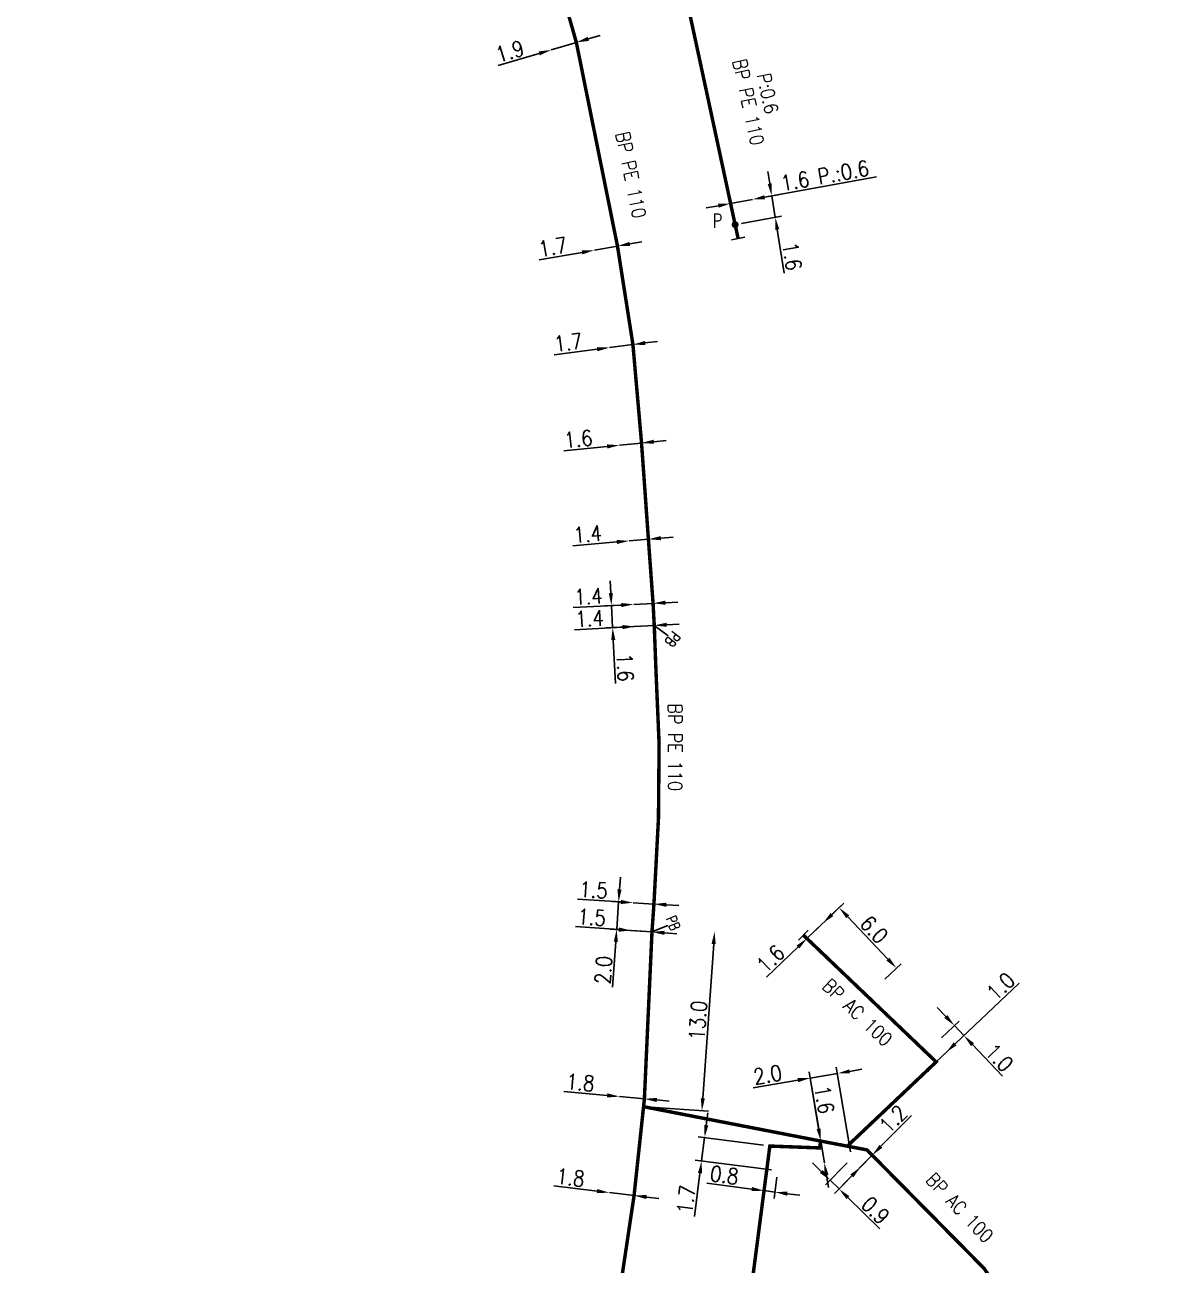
# Model space of a CAD drawing. Header units: millimetres. Extents: x 185000 to 186000, y 127990 to 129010.
# Drawn here: x 185101.8 to 185184.4, y 128510.6 to 128600.3 of the extents above; entities that cross this region are included whole.
import ezdxf
from ezdxf.enums import TextEntityAlignment as Align

# ---------------------------------------------------------------- set-up
doc = ezdxf.new("R2010")
doc.units = ezdxf.units.MM
doc.header["$PDMODE"] = 34
doc.linetypes.add('L_25_AP', pattern=[2000, 1000, 1000])
doc.linetypes.add('L_25_PE', pattern=[2000, 1000, 1000])
doc.layers.get('0').update_dxf_attribs({"linetype": 'CONTINUOUS'})
doc.layers.get('DEFPOINTS').update_dxf_attribs({"linetype": 'CONTINUOUS'})
for name, color, linetype in [('L_150', 1, 'CONTINUOUS'), ('L_300', 7, 'CONTINUOUS'), ('L_340', 7, 'CONTINUOUS')]:
    doc.layers.add(name, color=color, linetype=linetype)
doc.styles.add('G_ROMANS', font='ROMANS.SHX', dxfattribs={"width": 0.75})
doc.styles.get("Standard").update_dxf_attribs({"font": 'romans.shx', "width": 0.85})
doc.dimstyles.get("Standard").update_dxf_attribs({"dimtxt": 1.5, "dimasz": 1.2, "dimexe": 0.625, "dimexo": 0.625, "dimgap": 0.25, "dimtad": 1, "dimdec": 1, "dimzin": 0, "dimdsep": 46, "dimtxsty": 'Standard', "dimcen": -0.5, "dimadec": 0, "dimazin": 0, "dimtfac": 1, "dimtdec": 1, "dimtmove": 0, "dimatfit": 3, "dimfxl": 0, "dimtolj": 1, "dimtzin": 0, "dimarcsym": 0})

# ---------------------------------------------------------------- blocks, each defined once
blk = doc.blocks.new('*D419')
at = {"layer": 'DEFPOINTS', "color": 0, "linetype": 'Continuous', "transparency": 16777216}
for p in [(185144.83, 128522.803), (185144.83, 128522.803), (185146.622, 128522.638)]:
    blk.add_point(p, dxfattribs=at)
at = {"layer": 'L_150', "color": 0, "linetype": 'Continuous', "lineweight": -2, "transparency": 16777216}
for p, q in [((185143.934, 128522.885), (185140.805, 128523.173)), ((185146.622, 128522.638), (185144.83, 128522.803)), ((185147.519, 128522.555), (185148.415, 128522.473))]:
    blk.add_line(p, q, dxfattribs=at)
at = {"layer": 'L_150', "color": 0, "linetype": 'Continuous', "transparency": 16777216}
for points in [[(185143.947, 128523.034), (185143.92, 128522.736), (185144.83, 128522.803)], [(185147.532, 128522.705), (185147.505, 128522.406), (185146.622, 128522.638)]]:
    blk.add_solid(points, dxfattribs=at)
at = {"layer": 'L_150', "color": 0, "linetype": 'Continuous', "transparency": 16777216, "insert": (185141.99, 128523.817), "char_height": 1.125, "attachment_point": 5, "rotation": 354.74447}
blk.add_mtext('\\A1;1.8', dxfattribs=at)
blk = doc.blocks.new('*D420')
at = {"layer": 'DEFPOINTS', "color": 0, "linetype": 'Continuous', "transparency": 16777216}
for p in [(185144.088, 128515.855), (185144.088, 128515.855), (185145.875, 128515.642)]:
    blk.add_point(p, dxfattribs=at)
at = {"layer": 'L_150', "color": 0, "linetype": 'Continuous', "lineweight": -2, "transparency": 16777216}
for p, q in [((185143.194, 128515.962), (185140.074, 128516.334)), ((185145.875, 128515.642), (185144.088, 128515.855)), ((185146.769, 128515.535), (185147.663, 128515.429))]:
    blk.add_line(p, q, dxfattribs=at)
at = {"layer": 'L_150', "color": 0, "linetype": 'Continuous', "transparency": 16777216}
for points in [[(185143.212, 128516.111), (185143.177, 128515.813), (185144.088, 128515.855)], [(185146.787, 128515.684), (185146.751, 128515.386), (185145.875, 128515.642)]]:
    blk.add_solid(points, dxfattribs=at)
at = {"layer": 'L_150', "color": 0, "linetype": 'Continuous', "transparency": 16777216, "insert": (185141.276, 128516.946), "char_height": 1.125, "attachment_point": 5, "rotation": 353.19843}
blk.add_mtext('\\A1;1.8', dxfattribs=at)
blk = doc.blocks.new('*D505')
at = {"layer": 'DEFPOINTS', "color": 0, "linetype": 'Continuous', "transparency": 16777216}
for p in [(185151.697, 128534.737), (185151.697, 128534.737), (185146.562, 128522.071)]:
    blk.add_point(p, dxfattribs=at)
at = {"layer": 'L_150', "color": 0, "linetype": 'Continuous', "lineweight": -2, "transparency": 16777216}
for p, q in [((185150.848, 128522.672), (185151.634, 128533.839)), ((185147.029, 128522.038), (185151.253, 128521.741))]:
    blk.add_line(p, q, dxfattribs=at)
at = {"layer": 'L_150', "color": 0, "linetype": 'Continuous', "transparency": 16777216}
for points in [[(185151.484, 128533.849), (185151.783, 128533.828), (185151.697, 128534.737)], [(185150.699, 128522.682), (185150.998, 128522.661), (185150.785, 128521.774)]]:
    blk.add_solid(points, dxfattribs=at)
at = {"layer": 'L_150', "color": 0, "linetype": 'Continuous', "transparency": 16777216, "insert": (185150.493, 128528.309), "char_height": 1.125, "attachment_point": 5, "rotation": 85.97792}
blk.add_mtext('\\A1;13.0', dxfattribs=at)
blk = doc.blocks.new('*D511')
at = {"layer": 'DEFPOINTS', "color": 0, "linetype": 'Continuous', "transparency": 16777216}
for p in [(185160.711, 128536.465), (185158.38, 128534.237), (185163.687, 128530.967)]:
    blk.add_point(p, dxfattribs=at)
at = {"layer": 'L_340', "color": 0, "linetype": 'Continuous', "lineweight": -2, "transparency": 16777216}
for p, q in [((185158.719, 128534.561), (185161.05, 128536.789)), ((185164.242, 128532.743), (185161.33, 128535.812)), ((185164.026, 128531.291), (185165.2, 128532.414))]:
    blk.add_line(p, q, dxfattribs=at)
at = {"layer": 'L_340', "color": 0, "linetype": 'Continuous', "transparency": 16777216}
for points in [[(185161.439, 128535.916), (185161.221, 128535.709), (185160.711, 128536.465)], [(185164.351, 128532.846), (185164.133, 128532.64), (185164.861, 128532.09)]]:
    blk.add_solid(points, dxfattribs=at)
at = {"layer": 'L_340', "color": 0, "linetype": 'Continuous', "transparency": 16777216, "insert": (185163.244, 128534.884), "char_height": 1.125, "attachment_point": 5, "rotation": 313.48786}
blk.add_mtext('\\A1;6.0', dxfattribs=at)
blk = doc.blocks.new('*D512')
at = {"layer": 'DEFPOINTS', "color": 0, "linetype": 'Continuous', "transparency": 16777216}
for p in [(185169.05, 128527.938), (185167.772, 128526.727), (185167.729, 128525.308)]:
    blk.add_point(p, dxfattribs=at)
at = {"layer": 'L_150', "color": 0, "linetype": 'Continuous', "lineweight": -2, "transparency": 16777216}
for p, q in [((185168.431, 128528.591), (185167.812, 128529.245)), ((185168.113, 128527.049), (185169.39, 128528.261)), ((185168.069, 128525.63), (185170.078, 128527.535)), ((185169.05, 128527.938), (185169.738, 128527.213)), ((185170.358, 128526.56), (185172.519, 128524.28))]:
    blk.add_line(p, q, dxfattribs=at)
at = {"layer": 'L_150', "color": 0, "linetype": 'Continuous', "transparency": 16777216}
for points in [[(185168.54, 128528.695), (185168.322, 128528.488), (185169.05, 128527.938)], [(185170.466, 128526.663), (185170.249, 128526.456), (185169.738, 128527.213)]]:
    blk.add_solid(points, dxfattribs=at)
at = {"layer": 'L_150', "color": 0, "linetype": 'Continuous', "transparency": 16777216, "insert": (185172.292, 128525.609), "char_height": 1.125, "attachment_point": 5, "rotation": 313.47715}
blk.add_mtext('\\A1;1.0', dxfattribs=at)
blk = doc.blocks.new('*D513')
at = {"layer": 'DEFPOINTS', "color": 0, "linetype": 'Continuous', "transparency": 16777216}
for p in [(185160.584, 128524.473), (185159.38, 128519.59), (185161.62, 128518.336)]:
    blk.add_point(p, dxfattribs=at)
at = {"layer": 'L_150', "color": 0, "linetype": 'Continuous', "lineweight": -2, "transparency": 16777216}
for p, q in [((185159.302, 128520.052), (185158.534, 128524.602)), ((185161.542, 128518.798), (185160.506, 128524.935)), ((185161.471, 128524.623), (185162.359, 128524.772)), ((185157.724, 128523.99), (185154.491, 128523.444)), ((185160.584, 128524.473), (185158.612, 128524.14))]:
    blk.add_line(p, q, dxfattribs=at)
at = {"layer": 'L_150', "color": 0, "linetype": 'Continuous', "transparency": 16777216}
for points in [[(185161.446, 128524.77), (185161.496, 128524.475), (185160.584, 128524.473)], [(185157.699, 128524.138), (185157.749, 128523.842), (185158.612, 128524.14)]]:
    blk.add_solid(points, dxfattribs=at)
at = {"layer": 'L_150', "color": 0, "linetype": 'Continuous', "transparency": 16777216, "insert": (185155.539, 128524.382), "char_height": 1.125, "attachment_point": 5, "rotation": 9.5815}
blk.add_mtext('\\A1;2.0', dxfattribs=at)
blk = doc.blocks.new('*D514')
at = {"layer": 'DEFPOINTS', "color": 0, "linetype": 'Continuous', "transparency": 16777216}
for p in [(185159.383, 128519.581), (185159.383, 128519.581), (185159.649, 128518.003)]:
    blk.add_point(p, dxfattribs=at)
at = {"layer": 'L_150', "color": 0, "linetype": 'Continuous', "lineweight": -2, "transparency": 16777216}
for p, q in [((185159.233, 128520.468), (185158.71, 128523.566)), ((185159.649, 128518.003), (185159.383, 128519.581)), ((185159.799, 128517.116), (185159.949, 128516.228))]:
    blk.add_line(p, q, dxfattribs=at)
at = {"layer": 'L_150', "color": 0, "linetype": 'Continuous', "transparency": 16777216}
for points in [[(185159.381, 128520.493), (185159.085, 128520.443), (185159.383, 128519.581)], [(185159.947, 128517.141), (185159.651, 128517.091), (185159.649, 128518.003)]]:
    blk.add_solid(points, dxfattribs=at)
at = {"layer": 'L_150', "color": 0, "linetype": 'Continuous', "transparency": 16777216, "insert": (185159.636, 128522.586), "char_height": 1.125, "attachment_point": 5, "rotation": 279.5815}
blk.add_mtext('\\A1;1.6', dxfattribs=at)
blk = doc.blocks.new('*D515')
at = {"layer": 'DEFPOINTS', "color": 0, "linetype": 'Continuous', "transparency": 16777216}
for p in [(185161.62, 128518.336), (185163.103, 128518.56), (185160.062, 128516.752)]:
    blk.add_point(p, dxfattribs=at)
at = {"layer": 'L_150', "color": 0, "linetype": 'Continuous', "lineweight": -2, "transparency": 16777216}
for p, q in [((185162.774, 128518.226), (185160.375, 128515.787)), ((185159.42, 128517.383), (185158.779, 128518.014)), ((185161.291, 128518.002), (185159.733, 128516.418)), ((185160.062, 128516.752), (185160.704, 128516.121)), ((185161.345, 128515.49), (185163.65, 128513.223))]:
    blk.add_line(p, q, dxfattribs=at)
at = {"layer": 'L_150', "color": 0, "linetype": 'Continuous', "transparency": 16777216}
for points in [[(185159.525, 128517.49), (185159.315, 128517.276), (185160.062, 128516.752)], [(185161.45, 128515.597), (185161.24, 128515.383), (185160.704, 128516.121)]]:
    blk.add_solid(points, dxfattribs=at)
at = {"layer": 'L_150', "color": 0, "linetype": 'Continuous', "transparency": 16777216, "insert": (185163.344, 128514.575), "char_height": 1.125, "attachment_point": 5, "rotation": 315.47465}
blk.add_mtext('\\A1;0.9', dxfattribs=at)
blk = doc.blocks.new('*D516')
at = {"layer": 'DEFPOINTS', "color": 0, "linetype": 'Continuous', "transparency": 16777216}
for p in [(185163.103, 128518.56), (185162.261, 128517.705), (185162.261, 128517.705)]:
    blk.add_point(p, dxfattribs=at)
at = {"layer": 'L_150', "color": 0, "linetype": 'Continuous', "lineweight": -2, "transparency": 16777216}
for p, q in [((185163.734, 128519.202), (185165.937, 128521.442)), ((185162.261, 128517.705), (185163.103, 128518.56)), ((185161.63, 128517.063), (185160.999, 128516.421))]:
    blk.add_line(p, q, dxfattribs=at)
at = {"layer": 'L_150', "color": 0, "linetype": 'Continuous', "transparency": 16777216}
for points in [[(185163.627, 128519.307), (185163.841, 128519.097), (185163.103, 128518.56)], [(185161.523, 128517.168), (185161.737, 128516.958), (185162.261, 128517.705)]]:
    blk.add_solid(points, dxfattribs=at)
at = {"layer": 'L_150', "color": 0, "linetype": 'Continuous', "transparency": 16777216, "insert": (185164.617, 128521.169), "char_height": 1.125, "attachment_point": 5, "rotation": 45.47465}
blk.add_mtext('\\A1;1.2', dxfattribs=at)
blk = doc.blocks.new('*D517')
at = {"layer": 'DEFPOINTS', "color": 0, "linetype": 'Continuous', "transparency": 16777216}
for p in [(185155.698, 128519.222), (185156.271, 128517.433), (185155.278, 128515.995)]:
    blk.add_point(p, dxfattribs=at)
at = {"layer": 'L_150', "color": 0, "linetype": 'Continuous', "lineweight": -2, "transparency": 16777216}
for p, q in [((185155.637, 128518.757), (185155.217, 128515.53)), ((185154.385, 128516.111), (185151.134, 128516.534)), ((185156.211, 128516.968), (185156.01, 128515.427)), ((185156.071, 128515.892), (185155.278, 128515.995)), ((185156.963, 128515.775), (185157.856, 128515.659))]:
    blk.add_line(p, q, dxfattribs=at)
at = {"layer": 'L_150', "color": 0, "linetype": 'Continuous', "transparency": 16777216}
for points in [[(185154.404, 128516.26), (185154.366, 128515.962), (185155.278, 128515.995)], [(185156.983, 128515.924), (185156.944, 128515.627), (185156.071, 128515.892)]]:
    blk.add_solid(points, dxfattribs=at)
at = {"layer": 'L_150', "color": 0, "linetype": 'Continuous', "transparency": 16777216, "insert": (185152.41, 128517.124), "char_height": 1.125, "attachment_point": 5, "rotation": 352.58489}
blk.add_mtext('\\A1;0.8', dxfattribs=at)
blk = doc.blocks.new('*D522')
at = {"layer": 'DEFPOINTS', "color": 0, "linetype": 'Continuous', "transparency": 16777216}
for p in [(185150.98, 128519.836), (185155.698, 128519.222), (185156.271, 128517.433)]:
    blk.add_point(p, dxfattribs=at)
at = {"layer": 'L_150', "color": 0, "linetype": 'Continuous', "lineweight": -2, "transparency": 16777216}
for p, q in [((185151.096, 128520.728), (185151.212, 128521.621)), ((185155.233, 128519.282), (185150.515, 128519.896)), ((185150.98, 128519.836), (185150.761, 128518.15)), ((185155.807, 128517.493), (185150.296, 128518.211)), ((185150.645, 128517.258), (185150.238, 128514.135))]:
    blk.add_line(p, q, dxfattribs=at)
at = {"layer": 'L_150', "color": 0, "linetype": 'Continuous', "transparency": 16777216}
for points in [[(185150.948, 128520.748), (185151.245, 128520.709), (185150.98, 128519.836)], [(185150.496, 128517.277), (185150.793, 128517.238), (185150.761, 128518.15)]]:
    blk.add_solid(points, dxfattribs=at)
at = {"layer": 'L_150', "color": 0, "linetype": 'Continuous', "transparency": 16777216, "insert": (185149.639, 128515.343), "char_height": 1.125, "attachment_point": 5, "rotation": 82.58489}
blk.add_mtext('\\A1;1.7', dxfattribs=at)
blk = doc.blocks.new('L_340_07')
at = {"color": 0, "linetype": 'Continuous', "const_width": 0.25, "flags": 128}
blk.add_lwpolyline([(0, 0), (0.35, 0)], dxfattribs=at)
at = {"color": 0, "linetype": 'Continuous', "flags": 128}
blk.add_lwpolyline([(0.35, -0.5), (0.35, 0.5)], dxfattribs=at)
at = {"color": 0, "linetype": 'Continuous', "width": 0.75, "flags": 3}
for tag, p in [('DEF_LEG', (0.723, -3.465)), ('DEF_COUP', (0.723, -5.965)), ('DEF_TYPE', (0.723, -8.465))]:
    blk.add_attdef(tag, text='', height=1.2, dxfattribs=at).set_placement(p, align=Align.MIDDLE)
blk = doc.blocks.new('*D108')
at = {"layer": 'DEFPOINTS', "color": 0, "linetype": 'Continuous', "transparency": 16777216}
for p in [(185152.858, 128587.407), (185154.432, 128587.695), (185154.432, 128587.695)]:
    blk.add_point(p, dxfattribs=at)
at = {"layer": 'L_150', "color": 0, "linetype": 'Continuous', "lineweight": -2, "transparency": 16777216}
for p, q in [((185155.317, 128587.857), (185163.425, 128589.339)), ((185152.858, 128587.407), (185154.432, 128587.695)), ((185151.973, 128587.245), (185151.087, 128587.083))]:
    blk.add_line(p, q, dxfattribs=at)
at = {"layer": 'L_150', "color": 0, "linetype": 'Continuous', "transparency": 16777216}
for points in [[(185151.946, 128587.393), (185152, 128587.098), (185152.858, 128587.407)], [(185155.29, 128588.004), (185155.344, 128587.709), (185154.432, 128587.695)]]:
    blk.add_solid(points, dxfattribs=at)
at = {"layer": 'L_150', "color": 0, "linetype": 'Continuous', "transparency": 16777216, "insert": (185159.679, 128589.416), "char_height": 1.125, "attachment_point": 5, "rotation": 10.3599}
blk.add_mtext('\\A1;1.6 P.:0.6', dxfattribs=at)
blk = doc.blocks.new('*D109')
at = {"layer": 'DEFPOINTS', "color": 0, "linetype": 'Continuous', "transparency": 16777216}
for p in [(185154.432, 128587.695), (185155.837, 128587.952), (185153.188, 128585.873)]:
    blk.add_point(p, dxfattribs=at)
at = {"layer": 'L_300', "color": 0, "linetype": 'Continuous', "lineweight": -2, "transparency": 16777216}
for p, q in [((185155.693, 128588.84), (185155.549, 128589.729)), ((185154.893, 128587.779), (185156.298, 128588.036)), ((185155.837, 128587.952), (185156.088, 128586.403)), ((185153.65, 128585.957), (185156.549, 128586.487)), ((185156.232, 128585.514), (185156.744, 128582.354))]:
    blk.add_line(p, q, dxfattribs=at)
at = {"layer": 'L_300', "color": 0, "linetype": 'Continuous', "transparency": 16777216}
for points in [[(185155.841, 128588.864), (185155.545, 128588.816), (185155.837, 128587.952)], [(185156.38, 128585.538), (185156.084, 128585.49), (185156.088, 128586.403)]]:
    blk.add_solid(points, dxfattribs=at)
at = {"layer": 'L_300', "color": 0, "linetype": 'Continuous', "transparency": 16777216, "insert": (185157.305, 128583.58), "char_height": 1.125, "attachment_point": 5, "rotation": 279.19989}
blk.add_mtext('\\A1;1.6', dxfattribs=at)
blk = doc.blocks.new('*D138')
at = {"layer": 'DEFPOINTS', "color": 0, "linetype": 'Continuous', "transparency": 16777216}
for p in [(185145.816, 128536.823), (185145.816, 128536.823), (185147.313, 128536.73)]:
    blk.add_point(p, dxfattribs=at)
at = {"layer": 'L_150', "color": 0, "linetype": 'Continuous', "lineweight": -2, "transparency": 16777216}
for p, q in [((185144.918, 128536.878), (185141.782, 128537.071)), ((185147.313, 128536.73), (185145.816, 128536.823)), ((185148.212, 128536.675), (185149.11, 128536.62))]:
    blk.add_line(p, q, dxfattribs=at)
at = {"layer": 'L_150', "color": 0, "linetype": 'Continuous', "transparency": 16777216}
for points in [[(185144.927, 128537.027), (185144.909, 128536.728), (185145.816, 128536.823)], [(185148.221, 128536.825), (185148.203, 128536.525), (185147.313, 128536.73)]]:
    blk.add_solid(points, dxfattribs=at)
at = {"layer": 'L_150', "color": 0, "linetype": 'Continuous', "transparency": 16777216, "insert": (185142.947, 128537.75), "char_height": 1.125, "attachment_point": 5, "rotation": 356.48114}
blk.add_mtext('\\A1;1.5', dxfattribs=at)
blk = doc.blocks.new('*D139')
at = {"layer": 'DEFPOINTS', "color": 0, "linetype": 'Continuous', "transparency": 16777216}
for p in [(185144.757, 128536.884), (185145.816, 128536.809), (185147.171, 128534.708)]:
    blk.add_point(p, dxfattribs=at)
at = {"layer": 'L_340', "color": 0, "linetype": 'Continuous', "lineweight": -2, "transparency": 16777216}
for p, q in [((185144.821, 128537.782), (185144.884, 128538.679)), ((185145.348, 128536.842), (185144.29, 128536.917)), ((185144.757, 128536.884), (185144.617, 128534.888)), ((185146.704, 128534.741), (185144.149, 128534.921)), ((185144.553, 128533.991), (185144.323, 128530.72))]:
    blk.add_line(p, q, dxfattribs=at)
at = {"layer": 'L_340', "color": 0, "linetype": 'Continuous', "transparency": 16777216}
for points in [[(185144.671, 128537.792), (185144.97, 128537.771), (185144.757, 128536.884)], [(185144.404, 128534.001), (185144.703, 128533.98), (185144.617, 128534.888)]]:
    blk.add_solid(points, dxfattribs=at)
at = {"layer": 'L_340', "color": 0, "linetype": 'Continuous', "transparency": 16777216, "insert": (185143.658, 128531.959), "char_height": 1.125, "attachment_point": 5, "rotation": 85.96878}
blk.add_mtext('\\A1;2.0', dxfattribs=at)
blk = doc.blocks.new('*D140')
at = {"layer": 'DEFPOINTS', "color": 0, "linetype": 'Continuous', "transparency": 16777216}
for p in [(185145.675, 128534.814), (185145.675, 128534.814), (185147.171, 128534.708)]:
    blk.add_point(p, dxfattribs=at)
at = {"layer": 'L_340', "color": 0, "linetype": 'Continuous', "lineweight": -2, "transparency": 16777216}
for p, q in [((185144.777, 128534.877), (185141.643, 128535.098)), ((185147.171, 128534.708), (185145.675, 128534.814)), ((185148.069, 128534.645), (185148.967, 128534.582))]:
    blk.add_line(p, q, dxfattribs=at)
at = {"layer": 'L_340', "color": 0, "linetype": 'Continuous', "transparency": 16777216}
for points in [[(185144.788, 128535.027), (185144.767, 128534.727), (185145.675, 128534.814)], [(185148.08, 128534.795), (185148.059, 128534.496), (185147.171, 128534.708)]]:
    blk.add_solid(points, dxfattribs=at)
at = {"layer": 'L_340', "color": 0, "linetype": 'Continuous', "transparency": 16777216, "insert": (185142.814, 128535.767), "char_height": 1.125, "attachment_point": 5, "rotation": 355.97382}
blk.add_mtext('\\A1;1.5', dxfattribs=at)
blk = doc.blocks.new('L_340_13')
at = {"color": 0, "linetype": 'Continuous', "flags": 128}
blk.add_lwpolyline([(0, 0), (0, 1.25)], dxfattribs=at)
at = {"color": 0, "linetype": 'Continuous', "style": 'G_ROMANS', "width": 0.75}
blk.add_text('PB', height=0.75, dxfattribs=at).set_placement((0, 1.663), align=Align.MIDDLE)
at = {"color": 0, "linetype": 'Continuous', "width": 0.75, "flags": 3}
for tag, p in [('DEF_LEG', (0, -10)), ('DEF_COUP', (0, -12.5)), ('DEF_TYPE', (0, -15))]:
    blk.add_attdef(tag, text='', height=1.2, dxfattribs=at).set_placement(p, align=Align.MIDDLE)
blk = doc.blocks.new('*D180')
at = {"layer": 'DEFPOINTS', "color": 0, "linetype": 'Continuous', "transparency": 16777216}
for p in [(185141.7, 128599.056), (185139.878, 128598.515), (185139.878, 128598.515)]:
    blk.add_point(p, dxfattribs=at)
at = {"layer": 'L_150', "color": 0, "linetype": 'Continuous', "lineweight": -2, "transparency": 16777216}
for p, q in [((185141.7, 128599.056), (185139.878, 128598.515)), ((185142.562, 128599.312), (185143.425, 128599.568)), ((185139.015, 128598.259), (185136.047, 128597.378))]:
    blk.add_line(p, q, dxfattribs=at)
at = {"layer": 'L_150', "color": 0, "linetype": 'Continuous', "transparency": 16777216}
for points in [[(185142.52, 128599.456), (185142.605, 128599.168), (185141.7, 128599.056)], [(185138.973, 128598.403), (185139.058, 128598.115), (185139.878, 128598.515)]]:
    blk.add_solid(points, dxfattribs=at)
at = {"layer": 'L_150', "color": 0, "linetype": 'Continuous', "transparency": 16777216, "insert": (185136.886, 128598.41), "char_height": 1.125, "attachment_point": 5, "rotation": 16.5289}
blk.add_mtext('\\A1;1.9', dxfattribs=at)
blk = doc.blocks.new('*D181')
at = {"layer": 'DEFPOINTS', "color": 0, "linetype": 'Continuous', "transparency": 16777216}
for p in [(185143.001, 128584.026), (185143.001, 128584.026), (185144.675, 128584.322)]:
    blk.add_point(p, dxfattribs=at)
at = {"layer": 'L_150', "color": 0, "linetype": 'Continuous', "lineweight": -2, "transparency": 16777216}
for p, q in [((185145.561, 128584.478), (185146.448, 128584.634)), ((185142.115, 128583.87), (185139.02, 128583.324)), ((185144.675, 128584.322), (185143.001, 128584.026))]:
    blk.add_line(p, q, dxfattribs=at)
at = {"layer": 'L_150', "color": 0, "linetype": 'Continuous', "transparency": 16777216}
for points in [[(185145.535, 128584.626), (185145.587, 128584.33), (185144.675, 128584.322)], [(185142.088, 128584.018), (185142.141, 128583.722), (185143.001, 128584.026)]]:
    blk.add_solid(points, dxfattribs=at)
at = {"layer": 'L_150', "color": 0, "linetype": 'Continuous', "transparency": 16777216, "insert": (185139.994, 128584.258), "char_height": 1.125, "attachment_point": 5, "rotation": 10.00443}
blk.add_mtext('\\A1;1.7', dxfattribs=at)
blk = doc.blocks.new('*D182')
at = {"layer": 'DEFPOINTS', "color": 0, "linetype": 'Continuous', "transparency": 16777216}
for p in [(185144.107, 128576.981), (185144.107, 128576.981), (185145.793, 128577.198)]:
    blk.add_point(p, dxfattribs=at)
at = {"layer": 'L_150', "color": 0, "linetype": 'Continuous', "lineweight": -2, "transparency": 16777216}
for p, q in [((185146.685, 128577.314), (185147.578, 128577.429)), ((185143.214, 128576.865), (185140.098, 128576.463)), ((185145.793, 128577.198), (185144.107, 128576.981))]:
    blk.add_line(p, q, dxfattribs=at)
at = {"layer": 'L_150', "color": 0, "linetype": 'Continuous', "transparency": 16777216}
for points in [[(185146.666, 128577.462), (185146.704, 128577.165), (185145.793, 128577.198)], [(185143.195, 128577.014), (185143.233, 128576.717), (185144.107, 128576.981)]]:
    blk.add_solid(points, dxfattribs=at)
at = {"layer": 'L_150', "color": 0, "linetype": 'Continuous', "transparency": 16777216, "insert": (185141.114, 128577.35), "char_height": 1.125, "attachment_point": 5, "rotation": 7.35933}
blk.add_mtext('\\A1;1.7', dxfattribs=at)
blk = doc.blocks.new('*D183')
at = {"layer": 'DEFPOINTS', "color": 0, "linetype": 'Continuous', "transparency": 16777216}
for p in [(185144.824, 128569.919), (185144.824, 128569.919), (185146.416, 128570.079)]:
    blk.add_point(p, dxfattribs=at)
at = {"layer": 'L_150', "color": 0, "linetype": 'Continuous', "lineweight": -2, "transparency": 16777216}
for p, q in [((185147.311, 128570.169), (185148.207, 128570.26)), ((185143.928, 128569.828), (185140.802, 128569.513)), ((185146.416, 128570.079), (185144.824, 128569.919))]:
    blk.add_line(p, q, dxfattribs=at)
at = {"layer": 'L_150', "color": 0, "linetype": 'Continuous', "transparency": 16777216}
for points in [[(185147.296, 128570.319), (185147.326, 128570.02), (185146.416, 128570.079)], [(185143.913, 128569.977), (185143.943, 128569.679), (185144.824, 128569.919)]]:
    blk.add_solid(points, dxfattribs=at)
at = {"layer": 'L_150', "color": 0, "linetype": 'Continuous', "transparency": 16777216, "insert": (185141.842, 128570.371), "char_height": 1.125, "attachment_point": 5, "rotation": 5.76146}
blk.add_mtext('\\A1;1.6', dxfattribs=at)
blk = doc.blocks.new('*D184')
at = {"layer": 'DEFPOINTS', "color": 0, "linetype": 'Continuous', "transparency": 16777216}
for p in [(185146.912, 128563.118), (185145.518, 128562.997), (185145.518, 128562.997)]:
    blk.add_point(p, dxfattribs=at)
at = {"layer": 'L_150', "color": 0, "linetype": 'Continuous', "lineweight": -2, "transparency": 16777216}
for p, q in [((185146.912, 128563.118), (185145.518, 128562.997)), ((185147.809, 128563.196), (185148.706, 128563.273)), ((185144.621, 128562.92), (185141.445, 128562.645))]:
    blk.add_line(p, q, dxfattribs=at)
at = {"layer": 'L_150', "color": 0, "linetype": 'Continuous', "transparency": 16777216}
for points in [[(185144.608, 128563.069), (185144.634, 128562.77), (185145.518, 128562.997)], [(185147.796, 128563.345), (185147.822, 128563.046), (185146.912, 128563.118)]]:
    blk.add_solid(points, dxfattribs=at)
at = {"layer": 'L_150', "color": 0, "linetype": 'Continuous', "transparency": 16777216, "insert": (185142.52, 128563.491), "char_height": 1.125, "attachment_point": 5, "rotation": 4.94451}
blk.add_mtext('\\A1;1.4', dxfattribs=at)
blk = doc.blocks.new('*D185')
at = {"layer": 'DEFPOINTS', "color": 0, "linetype": 'Continuous', "transparency": 16777216}
for p in [(185144.239, 128558.32), (185145.852, 128558.406), (185147.335, 128556.882)]:
    blk.add_point(p, dxfattribs=at)
at = {"layer": 'L_340', "color": 0, "linetype": 'Continuous', "lineweight": -2, "transparency": 16777216}
for p, q in [((185144.191, 128559.219), (185144.144, 128560.118)), ((185145.384, 128558.381), (185143.771, 128558.296)), ((185144.239, 128558.32), (185144.323, 128556.723)), ((185146.866, 128556.857), (185143.855, 128556.698)), ((185144.371, 128555.824), (185144.537, 128552.686))]:
    blk.add_line(p, q, dxfattribs=at)
at = {"layer": 'L_340', "color": 0, "linetype": 'Continuous', "transparency": 16777216}
for points in [[(185144.341, 128559.227), (185144.041, 128559.211), (185144.239, 128558.32)], [(185144.521, 128555.832), (185144.221, 128555.816), (185144.323, 128556.723)]]:
    blk.add_solid(points, dxfattribs=at)
at = {"layer": 'L_340', "color": 0, "linetype": 'Continuous', "transparency": 16777216, "insert": (185145.227, 128553.845), "char_height": 1.125, "attachment_point": 5, "rotation": 273.03053}
blk.add_mtext('\\A1;1.6', dxfattribs=at)
blk = doc.blocks.new('*D186')
at = {"layer": 'DEFPOINTS', "color": 0, "linetype": 'Continuous', "transparency": 16777216}
for p in [(185145.937, 128556.808), (185145.937, 128556.808), (185147.335, 128556.882)]:
    blk.add_point(p, dxfattribs=at)
at = {"layer": 'L_340', "color": 0, "linetype": 'Continuous', "lineweight": -2, "transparency": 16777216}
for p, q in [((185147.335, 128556.882), (185145.937, 128556.808)), ((185148.233, 128556.93), (185149.132, 128556.977)), ((185145.038, 128556.76), (185141.555, 128556.576))]:
    blk.add_line(p, q, dxfattribs=at)
at = {"layer": 'L_340', "color": 0, "linetype": 'Continuous', "transparency": 16777216}
for points in [[(185145.03, 128556.91), (185145.046, 128556.611), (185145.937, 128556.808)], [(185148.225, 128557.079), (185148.241, 128556.78), (185147.335, 128556.882)]]:
    blk.add_solid(points, dxfattribs=at)
at = {"layer": 'L_340', "color": 0, "linetype": 'Continuous', "transparency": 16777216, "insert": (185142.657, 128557.385), "char_height": 1.125, "attachment_point": 5, "rotation": 3.03053}
blk.add_mtext('\\A1;1.4', dxfattribs=at)
blk = doc.blocks.new('*D187')
at = {"layer": 'DEFPOINTS', "color": 0, "linetype": 'Continuous', "transparency": 16777216}
for p in [(185145.852, 128558.406), (185145.852, 128558.406), (185147.25, 128558.48)]:
    blk.add_point(p, dxfattribs=at)
at = {"layer": 'L_150', "color": 0, "linetype": 'Continuous', "lineweight": -2, "transparency": 16777216}
for p, q in [((185148.149, 128558.527), (185149.047, 128558.575)), ((185144.953, 128558.358), (185141.47, 128558.174)), ((185147.25, 128558.48), (185145.852, 128558.406))]:
    blk.add_line(p, q, dxfattribs=at)
at = {"layer": 'L_150', "color": 0, "linetype": 'Continuous', "transparency": 16777216}
for points in [[(185148.141, 128558.677), (185148.157, 128558.378), (185147.25, 128558.48)], [(185144.945, 128558.508), (185144.961, 128558.208), (185145.852, 128558.406)]]:
    blk.add_solid(points, dxfattribs=at)
at = {"layer": 'L_150', "color": 0, "linetype": 'Continuous', "transparency": 16777216, "insert": (185142.573, 128558.983), "char_height": 1.125, "attachment_point": 5, "rotation": 3.03053}
blk.add_mtext('\\A1;1.4', dxfattribs=at)
blk = doc.blocks.new('L_300_12')
at = {"color": 0, "linetype": 'Continuous', "const_width": 0.248, "flags": 128}
blk.add_lwpolyline([(-0.126, 0, 1), (0.126, 0, 1)], format="xyb", close=True, dxfattribs=at)
at = {"linetype": 'Continuous', "style": 'G_ROMANS', "width": 0.75}
blk.add_attdef('P', text='', height=1, dxfattribs=at).set_placement((0, 1.331), align=Align.MIDDLE_CENTER)
at = {"color": 0, "linetype": 'Continuous', "width": 0.75, "flags": 3}
for tag, p in [('DEF_LEG', (0, -5)), ('DEF_COUP', (0, -7.5)), ('DEF_TYPE', (0, -10))]:
    blk.add_attdef(tag, text='', height=1.2, dxfattribs=at).set_placement(p, align=Align.MIDDLE)
blk = doc.blocks.new('*D276')
at = {"layer": 'DEFPOINTS', "color": 0, "linetype": 'Continuous', "transparency": 16777216}
for p in [(185168.455, 128525.996), (185168.455, 128525.996), (185167.729, 128525.308)]:
    blk.add_point(p, dxfattribs=at)
at = {"layer": 'L_150', "color": 0, "linetype": 'Continuous', "lineweight": -2, "transparency": 16777216}
for p, q in [((185169.108, 128526.615), (185173.732, 128530.999)), ((185167.729, 128525.308), (185168.455, 128525.996)), ((185167.076, 128524.688), (185166.423, 128524.069))]:
    blk.add_line(p, q, dxfattribs=at)
at = {"layer": 'L_150', "color": 0, "linetype": 'Continuous', "transparency": 16777216}
for points in [[(185169.005, 128526.724), (185169.211, 128526.506), (185168.455, 128525.996)], [(185166.973, 128524.797), (185167.179, 128524.579), (185167.729, 128525.308)]]:
    blk.add_solid(points, dxfattribs=at)
at = {"layer": 'L_150', "color": 0, "linetype": 'Continuous', "transparency": 16777216, "insert": (185172.402, 128530.772), "char_height": 1.125, "attachment_point": 5, "rotation": 43.47715}
blk.add_mtext('\\A1;1.0', dxfattribs=at)
blk = doc.blocks.new('*D277')
at = {"layer": 'DEFPOINTS', "color": 0, "linetype": 'Continuous', "transparency": 16777216}
for p in [(185159.537, 128535.343), (185159.537, 128535.343), (185158.38, 128534.237)]:
    blk.add_point(p, dxfattribs=at)
at = {"layer": 'L_340', "color": 0, "linetype": 'Continuous', "lineweight": -2, "transparency": 16777216}
for p, q in [((185160.187, 128535.965), (185160.838, 128536.587)), ((185159.537, 128535.343), (185158.38, 128534.237)), ((185157.73, 128533.616), (185155.458, 128531.444))]:
    blk.add_line(p, q, dxfattribs=at)
at = {"layer": 'L_340', "color": 0, "linetype": 'Continuous', "transparency": 16777216}
for points in [[(185160.084, 128536.073), (185160.291, 128535.857), (185159.537, 128535.343)], [(185157.626, 128533.724), (185157.833, 128533.507), (185158.38, 128534.237)]]:
    blk.add_solid(points, dxfattribs=at)
at = {"layer": 'L_340', "color": 0, "linetype": 'Continuous', "transparency": 16777216, "insert": (185155.75, 128532.761), "char_height": 1.125, "attachment_point": 5, "rotation": 43.70923}
blk.add_mtext('\\A1;1.6', dxfattribs=at)

msp = doc.modelspace()

# ---------------------------------------------------------------- linework, layer by layer
at = {"layer": 'L_150', "linetype": 'L_25_PE', "const_width": 0.25, "flags": 128}
msp.add_lwpolyline([(185132.101, 128392), (185133.895, 128396.145), (185133.895, 128396.145), (185134.47, 128399.7), (185134.829, 128401.925), (185136.425, 128405.988), (185136.686, 128407.505), (185138.037, 128416.062), (185138.582, 128421.602), (185138.684, 128425.502), (185138.802, 128434.958), (185138.594, 128454.669), (185138.883, 128468.974, -0.034941), (185141.022, 128487.278), (185143.999, 128503.091), (185145.875, 128515.642), (185146.562, 128522.071), (185146.622, 128522.638), (185147.171, 128534.708), (185147.313, 128536.73), (185147.641, 128542.944), (185147.687, 128548.31), (185147.468, 128553.395), (185147.335, 128556.882), (185147.25, 128558.48), (185146.912, 128563.118), (185146.912, 128563.118), (185146.416, 128570.079), (185146.416, 128570.079), (185146.416, 128570.079), (185145.793, 128577.198), (185145.793, 128577.198), (185145.793, 128577.198), (185145.793, 128577.198), (185144.675, 128584.322), (185144.675, 128584.322), (185141.7, 128599.056), (185139.278, 128607.568), (185136.446, 128612.068), (185136.412, 128612.738), (185135.884, 128614.541, 0.081777), (185123.864, 128620.696), (185100.88, 128623.499), (185073.245, 128625.874), (185066.472, 128626.385), (185064.131, 128626.561), (185063.026, 128626.644), (185062.989, 128626.146), (185060.223, 128626.284), (185058.466, 128626.372), (185056.363, 128626.476), (185050.77, 128626.756)], format="xyb", dxfattribs=at)
msp.add_lwpolyline([(185153.33, 128585.214), (185153.188, 128585.873), (185152.858, 128587.407), (185149.825, 128601.494), (185148.835, 128604.884), (185148.835, 128604.884), (185147.193, 128610.167), (185148.836, 128612.022), (185152.546, 128616.265), (185154.182, 128617.775), (185155.362, 128617.748), (185156.135, 128618.385), (185157.859, 128618.149), (185158.898, 128618.007), (185170.134, 128616.532), (185189.259, 128612.772), (185208.244, 128608.378), (185223.189, 128605.811), (185226.893, 128605.174), (185234.484, 128604.637), (185241.223, 128604.756), (185241.396, 128604.589), (185241.732, 128604.265), (185245.885, 128604.452), (185251.999, 128604.619), (185254.599, 128604.761), (185255.313, 128603.991), (185255.313, 128603.991), (185263.545, 128603.433)], dxfattribs=at)
at = {"layer": 'L_150', "linetype": 'L_25_AP', "const_width": 0.25, "flags": 128}
for points in [[(185158.38, 128534.237), (185167.729, 128525.308), (185161.3, 128519.215)], [(185146.562, 128522.071), (185159.383, 128519.581), (185161.3, 128519.215), (185162.725, 128518.943), (185163.103, 128518.56), (185171.195, 128510.372), (185172.566, 128508.389), (185178.139, 128500.373), (185181.774, 128493.878), (185184.774, 128488.241), (185186.295, 128484.289), (185188.109, 128479.704)]]:
    msp.add_lwpolyline(points, dxfattribs=at)
at = {"layer": 'L_150', "linetype": 'L_25_PE', "flags": 128}
msp.add_lwpolyline([(185159.383, 128519.581, 0.25, 0.25, 0), (185159.289, 128519.087, 0.25, 0.25, 0), (185155.698, 128519.222, 0.25, 0.25, 0), (185154.349, 128508.857, 0.25, 0.25, 0), (185153.405, 128503.118, 0.25, 0.25, 0), (185152.307, 128496.966, 0.25, 0.25, 0), (185150.834, 128488.978, 0.25, 0.25, 0), (185150.669, 128488.084, 0, 0, 0)], format="xyseb", dxfattribs=at)

# ---------------------------------------------------------------- block references
at = {"layer": 'L_300'}
ref = msp.add_blockref('L_300_12', (185153.188, 128585.873), dxfattribs=dict(at, rotation=26.20803632414288))
ref.add_attrib('P', 'P', dxfattribs={"layer": '0', "linetype": 'Continuous', "height": 1, "style": 'G_ROMANS', "width": 0.75}).set_placement((185151.91, 128586.153), align=Align.MIDDLE_CENTER)
at = {"layer": 'L_340'}
for name, p, rotation in [('L_340_07', (185153.33, 128585.214), 282.1521054381583), ('L_340_13', (185147.335, 128556.882), 233.086928424579), ('L_340_13', (185147.171, 128534.708), 292.5029860029616), ('L_340_07', (185158.38, 128534.237), 136.1479659370027)]:
    msp.add_blockref(name, p, dxfattribs=dict(at, rotation=rotation))

# ---------------------------------------------------------------- texts
at = {"layer": 'L_150', "linetype": 'Continuous', "width": 0.85}
for s, rotation, p in [('BP PE 110', 282.15211, (185154.153, 128594.739)), ('P:0.6', 282.15211, (185155.547, 128595.365)), ('BP PE 110', 281.41638, (185145.651, 128589.466)), ('BP AC 100', 316.35432, (185162.029, 128528.887)), ('BP AC 100', 313.51201, (185169.433, 128514.765))]:
    msp.add_text(s, height=1, rotation=rotation, dxfattribs=at).set_placement(p, align=Align.MIDDLE)
at = {"layer": 'L_150', "linetype": 'L_25_PE', "width": 0.85}
msp.add_text('BP PE 110', height=1, rotation=270.08317, dxfattribs=at).set_placement((185148.847, 128548.067), align=Align.MIDDLE)

# ---------------------------------------------------------------- dimensions: what is measured, and where the dimension line sits
at = {"layer": 'L_150', "linetype": 'Continuous'}
for base, p1, p2, angle, override, picture, middle, dimtype in [((185139.878, 128598.515), (185141.7, 128599.056), (185139.878, 128598.515), 16.5289, {"dimscale": 0.75}, '*D180', (185137.1, 128597.691), 160), ((185143.001, 128584.026), (185144.675, 128584.322), (185143.001, 128584.026), 10.00443, {"dimscale": 0.75}, '*D181', (185140.124, 128583.519), 160), ((185144.107, 128576.981), (185145.793, 128577.198), (185144.107, 128576.981), 7.35933, {"dimscale": 0.75}, '*D182', (185141.21, 128576.606), 160), ((185144.824, 128569.919), (185146.416, 128570.079), (185144.824, 128569.919), 5.76146, {"dimscale": 0.75}, '*D183', (185141.918, 128569.625), 160), ((185145.518, 128562.997), (185146.912, 128563.118), (185145.518, 128562.997), 4.94451, {"dimscale": 0.75}, '*D184', (185142.585, 128562.744), 160), ((185145.852, 128558.406), (185147.25, 128558.48), (185145.852, 128558.406), 3.03053, {"dimscale": 0.75, "dimatfit": 0}, '*D187', (185142.612, 128558.234), 160), ((185145.816, 128536.823), (185147.313, 128536.73), (185145.816, 128536.823), 356.48114, {"dimscale": 0.75}, '*D138', (185142.901, 128537.002), 160), ((185151.697, 128534.737), (185146.562, 128522.071), (185151.697, 128534.737), 265.97792, {"dimscale": 0.75}, '*D505', (185151.241, 128528.257), 160), ((185168.455, 128525.996), (185167.729, 128525.308), (185168.455, 128525.996), 223.47715, {"dimscale": 0.75, "dimatfit": 0}, '*D276', (185172.918, 128530.228), 160), ((185169.05, 128527.938), (185167.729, 128525.308), (185167.772, 128526.727), 313.47715, {"dimscale": 0.75}, '*D512', (185171.748, 128525.093), 160), ((185144.83, 128522.803), (185146.622, 128522.638), (185144.83, 128522.803), 174.74447, {"dimscale": 0.75}, '*D419', (185141.921, 128523.07), 161), ((185160.584, 128524.473), (185159.38, 128519.59), (185161.62, 128518.336), 189.5815, {"dimscale": 0.75}, '*D513', (185155.664, 128523.642), 160), ((185159.383, 128519.581), (185159.649, 128518.003), (185159.383, 128519.581), 279.5815, {"dimscale": 0.75}, '*D514', (185158.897, 128522.461), 160), ((185162.261, 128517.705), (185163.103, 128518.56), (185162.261, 128517.705), 45.47465, {"dimscale": 0.75}, '*D516', (185165.151, 128520.643), 160), ((185150.98, 128519.836), (185156.271, 128517.433), (185155.698, 128519.222), 262.58489, {"dimscale": 0.75}, '*D522', (185150.383, 128515.246), 160), ((185155.278, 128515.995), (185156.271, 128517.433), (185155.698, 128519.222), 352.58489, {"dimscale": 0.75}, '*D517', (185152.313, 128516.381), 160), ((185160.062, 128516.752), (185163.103, 128518.56), (185161.62, 128518.336), 315.47465, {"dimscale": 0.75}, '*D515', (185162.819, 128514.041), 160), ((185144.088, 128515.855), (185145.875, 128515.642), (185144.088, 128515.855), 173.19843, {"dimscale": 0.75}, '*D420', (185141.188, 128516.201), 161)]:
    dim = msp.add_linear_dim(base=base, p1=p1, p2=p2, angle=angle, dimstyle='Standard', override=override, dxfattribs=at)
    dim.commit()
    dim.dimension.update_dxf_attribs({"geometry": picture, "text_midpoint": middle, "dimtype": dimtype})
dim = msp.add_linear_dim(base=(185154.432, 128587.695), p1=(185152.858, 128587.407), p2=(185154.432, 128587.695), angle=190.3599, text='<> P.:0.6', dimstyle='Standard', override={"dimscale": 0.75}, dxfattribs=at)
dim.commit()
dim.dimension.update_dxf_attribs({"geometry": '*D108', "text_midpoint": (185159.814, 128588.679), "dimtype": 160})
at = {"layer": 'L_300', "linetype": 'Continuous'}
dim = msp.add_linear_dim(base=(185155.837, 128587.952), p1=(185153.188, 128585.873), p2=(185154.432, 128587.695), angle=279.19989, dimstyle='Standard', override={"dimscale": 0.75}, dxfattribs=at)
dim.commit()
dim.dimension.update_dxf_attribs({"geometry": '*D109', "text_midpoint": (185156.564, 128583.46), "dimtype": 160})
at = {"layer": 'L_340', "linetype": 'Continuous'}
for base, p1, p2, angle, override, picture, middle in [((185144.239, 128558.32), (185147.335, 128556.882), (185145.852, 128558.406), 273.03053, {"dimscale": 0.75}, '*D185', (185144.478, 128553.806)), ((185145.937, 128556.808), (185147.335, 128556.882), (185145.937, 128556.808), 3.03053, {"dimscale": 0.75}, '*D186', (185142.697, 128556.636)), ((185144.757, 128536.884), (185147.171, 128534.708), (185145.816, 128536.809), 265.96878, {"dimscale": 0.75}, '*D139', (185144.406, 128531.907)), ((185145.675, 128534.814), (185147.171, 128534.708), (185145.675, 128534.814), 355.97382, {"dimscale": 0.75}, '*D140', (185142.761, 128535.019)), ((185159.537, 128535.343), (185158.38, 128534.237), (185159.537, 128535.343), 223.70923, {"dimscale": 0.75, "dimatfit": 0}, '*D277', (185156.269, 128532.219)), ((185160.711, 128536.465), (185163.687, 128530.967), (185158.38, 128534.237), 313.48786, {"dimscale": 0.75}, '*D511', (185162.7, 128534.368))]:
    dim = msp.add_linear_dim(base=base, p1=p1, p2=p2, angle=angle, dimstyle='Standard', override=override, dxfattribs=at)
    dim.commit()
    dim.dimension.update_dxf_attribs({"geometry": picture, "text_midpoint": middle, "dimtype": 160})

doc.saveas('drawing.dxf')
